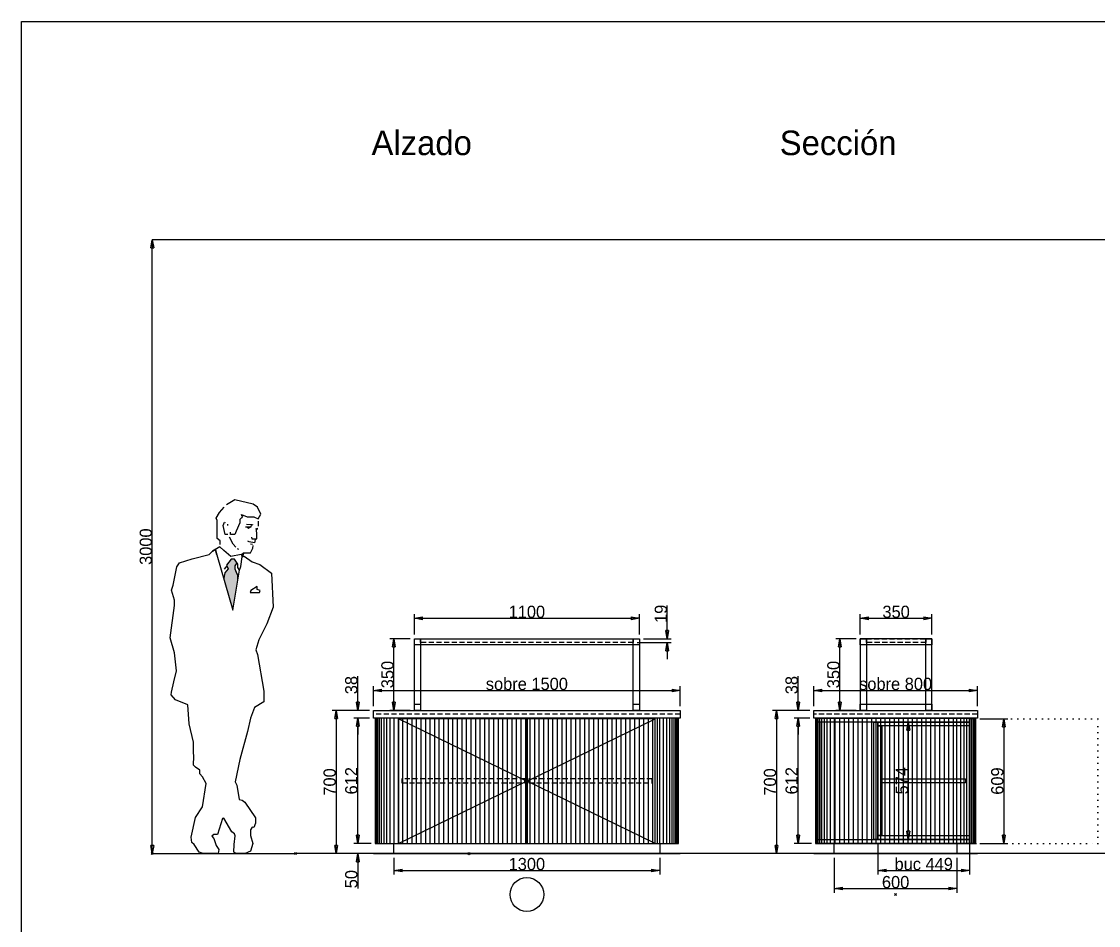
# Model space of a CAD drawing. Header units: millimetres. Extents: x -61063 to 17762, y -100319 to 2880.
# Drawn here: x -2420 to 2845, y -92926 to -88508 of the extents above; entities that cross this region are included whole.
import ezdxf

# ---------------------------------------------------------------- set-up
doc = ezdxf.new("R2010")
doc.units = ezdxf.units.MM
doc.header["$PDMODE"] = 35
doc.header["$PDSIZE"] = 5
doc.linetypes.add('Discontinua JB', pattern=[0.75, 0.5, -0.25])
doc.linetypes.add('Puntets JB', pattern=[3, 0, -3])
doc.layers.add('1001 concep color Blau Fosc', color=7, linetype='Continuous', true_color=0x003e84)
for name, color, linetype in [('Cotas bloques dinámicos PM espacio', 10, 'Continuous'), ('Linea Capa Color 0000 JB', 7, 'Continuous'), ('Linea Capa Color 0008 Gris JB', 8, 'Continuous'), ('Linea Capa Color 0012 Vermell JB', 12, 'Continuous'), ('Linea Capa Color 0202 Lila Parets JB', 202, 'Continuous'), ('Linea Capa Color 0252 Gris Parets JB', 252, 'Continuous'), ('Linea Capa Color 0253 Gris Clar JB', 253, 'Continuous')]:
    doc.layers.add(name, color=color, linetype=linetype)
doc.styles.add('Jordi Ava', font='Avant Garde MEdium BT.ttf')
doc.dimstyles.new('Jordi Ava 2015', dxfattribs={"dimtxt": 60, "dimasz": 40, "dimexe": 20, "dimexo": 20, "dimgap": 0.09, "dimtad": 1, "dimdec": 0, "dimzin": 0, "dimdsep": 46, "dimtxsty": 'Jordi Ava', "dimblk": 'CLOSED', "dimcen": 1.5, "dimclrd": 7, "dimclre": 7, "dimclrt": 256, "dimadec": 0, "dimazin": 0, "dimtfac": 0.05, "dimtdec": 0, "dimtofl": 0, "dimtmove": 0, "dimatfit": 3, "dimldrblk": 'CLOSED', "dimfxl": 90, "dimtolj": 1, "dimtzin": 0, "dimlwd": -1, "dimlwe": -1, "dimarcsym": 0})
doc.dimstyles.new('Jordi Ava Parets 2015', dxfattribs={"dimtxt": 60, "dimasz": 40, "dimexe": 20, "dimexo": 20, "dimgap": 0.09, "dimtad": 1, "dimdec": 0, "dimzin": 0, "dimdsep": 46, "dimtxsty": 'Jordi Ava', "dimblk": 'CLOSED', "dimcen": 1.5, "dimclrd": 7, "dimclre": 7, "dimclrt": 256, "dimadec": 0, "dimazin": 0, "dimtfac": 0.05, "dimtdec": 0, "dimtofl": 0, "dimtmove": 0, "dimatfit": 3, "dimldrblk": 'CLOSED', "dimfxl": 90, "dimtolj": 1, "dimtzin": 0, "dimlwd": -1, "dimlwe": -1, "dimarcsym": 0})

# ---------------------------------------------------------------- blocks, each defined once
blk = doc.blocks.new('_Closed')
at = {"color": 0, "linetype": 'ByBlock', "lineweight": -2}
for p, q in [((-1, 0.17), (0, 0)), ((-1, 0.17), (-1, -0.17)), ((0, 0), (-1, -0.17)), ((0, 0), (-1, 0))]:
    blk.add_line(p, q, dxfattribs=at)
blk = doc.blocks.new('*D1688')
at = {"layer": 'Defpoints', "color": 0, "ltscale": 10, "transparency": 16777216}
for p in [(82879.8, 104665.6), (82879.8, 104665.6), (82879.8, 101665.6)]:
    blk.add_point(p, dxfattribs=at)
at = {"layer": 'Linea Capa Color 0202 Lila Parets JB', "color": 7, "ltscale": 10, "transparency": 16777216}
blk.add_line((82879.8, 101705.6), (82879.8, 104625.6), dxfattribs=at)
at = {"layer": 'Linea Capa Color 0202 Lila Parets JB', "color": 7, "ltscale": 10, "transparency": 16777216, "xscale": 40, "yscale": 40, "zscale": 40}
for p, rotation in [((82879.8, 104665.6), 90), ((82879.8, 101665.6), 270)]:
    blk.add_blockref('_Closed', p, dxfattribs=dict(at, rotation=rotation))
at = {"layer": 'Linea Capa Color 0202 Lila Parets JB', "ltscale": 10, "transparency": 16777216, "insert": (82848.5, 103165.6), "char_height": 60, "attachment_point": 5, "rotation": 90, "style": 'Jordi Ava'}
blk.add_mtext('\\A1;3000', dxfattribs=at)
blk = doc.blocks.new('PM202307281029')
at = {"layer": 'Linea Capa Color 0008 Gris JB'}
h = blk.add_hatch(color=256, dxfattribs=at)
h.set_gradient(color1=(0, 127, 255), one_color=1, tint=1, name='INVCYLINDER')
h.paths.add_polyline_path([(349.2, 1345.3), (355.5, 1372.2), (371.4, 1391.2), (363.5, 1410.2), (385.6, 1438.7), (401.5, 1438.7), (413.7, 1421.3), (403.9, 1407), (403.9, 1391.2), (412.6, 1367.4), (418.1, 1360.8), (418.1, 1332.6), (394.4, 1190.3)])
at = {"layer": 'Linea Capa Color 0008 Gris JB', "linetype": 'Continuous'}
for p, q in [((309.6, 1484.7), (311.2, 1487.8)), ((315.9, 1459.3), (309.6, 1484.7)), ((385.6, 1438.7), (363.5, 1410.2)), ((401.5, 1438.7), (385.6, 1438.7)), ((418.1, 1415), (401.5, 1438.7)), ((355.5, 1372.2), (349.2, 1345.3)), ((371.4, 1391.2), (355.5, 1372.2)), ((363.5, 1410.2), (371.4, 1391.2)), ((418.1, 1397.5), (418.1, 1415)), ((426.8, 1384.9), (418.1, 1397.5))]:
    blk.add_line(p, q, dxfattribs=at)
for points in [[(332.6, 1510), (332.6, 1529), (316.7, 1540.1), (317.1, 1581.3), (317.1, 1627.2), (312.8, 1639.9), (328.6, 1666.8), (350.8, 1692.2)], [(445.8, 1652.6), (437.9, 1651), (436.3, 1657.3), (463.3, 1645.4), (496.5, 1645.4), (517.1, 1636.7), (531.4, 1658.9), (513.9, 1693.7), (493.4, 1708), (403.1, 1728.6), (363.5, 1704.8)], [(441.1, 1649.4), (436.3, 1641.5), (427.6, 1632), (427.6, 1616.1), (409.4, 1574.9), (403.1, 1559.9), (382.5, 1559.9), (382.5, 1570.2)], [(369.8, 1559.1), (357.1, 1559.1), (346, 1603.5), (352.4, 1619.3), (357.1, 1617.7)], [(369.8, 1603.5), (369.8, 1609.8)], [(455.3, 1597.1), (483.8, 1597.1), (485.4, 1606.6)], [(493.1, 1605.4), (487.6, 1606.5), (460.1, 1608.2)], [(479.1, 1595.5), (471.2, 1589.2), (461.7, 1597.1)], [(485.8, 1546.2), (487.4, 1537.5), (510.9, 1537.5), (510.8, 1560.7), (509.2, 1581.9)], [(512.4, 1590.8), (510.8, 1582.9), (506, 1587.6), (515.5, 1590.8)], [(519.5, 1600.3), (519.5, 1624)], [(407.8, 1497.3), (395.1, 1511.6), (377.7, 1546.4)], [(503.3, 1535.1), (499.2, 1517.9), (473.1, 1523.2), (467.1, 1527.1)], [(434.7, 1460.9), (384.1, 1451.4), (349.2, 1481.5), (330.2, 1498.9), (293.8, 1478.3)], [(423.7, 1486.2), (417.3, 1489.4)], [(439.5, 1456.1), (444.2, 1470.4), (480.7, 1470.4), (491.8, 1492.6), (493.6, 1505.7)], [(490.2, 1510), (480.7, 1511.6)], [(439.3, 1451), (439.5, 1453), (436.3, 1464.1), (442.1, 1464.1)], [(445.8, 1470.4), (444.2, 1456.1), (441.1, 1457.7)], [(365, 1407), (350.8, 1389.6)], [(413.7, 1421.3), (403.9, 1407), (403.9, 1391.2), (412.6, 1367.4), (420.5, 1357.9), (422.1, 1357.9)], [(426.8, 1384.9), (433.2, 1402.3)], [(418.1, 1332.6), (418.1, 1360.8)]]:
    blk.add_lwpolyline(points, dxfattribs=at)
at = {"layer": 'Linea Capa Color 0008 Gris JB'}
for points in [[(92.6, 775), (94.3, 789), (105.3, 840), (117.9, 893.8), (108.4, 980.9), (87.8, 1053.8), (108.4, 1212.2), (108.4, 1239.1), (94.2, 1286.7), (102.1, 1312), (119.5, 1400.7), (133.8, 1421.3), (195.6, 1440.3), (277.9, 1460.9), (293.8, 1478.3), (311.4, 1488.3), (309.6, 1484.7), (315.9, 1459.3), (394.4, 1190.3), (426.8, 1384.9), (433.2, 1402.3), (439.3, 1451), (449, 1453), (488.6, 1426), (525, 1413.4), (583.6, 1370.6), (591.6, 1204.3), (559.9, 1123.5), (520.3, 1044.3), (506, 995.2), (513.9, 973), (544.8, 794), (544.8, 742.1), (499.7, 713.2), (480.7, 661), (464.8, 596), (428.4, 459.8), (404.6, 350.5), (412.6, 334.7), (425.2, 265), (439.5, 261.8), (452.2, 250.7), (505.2, 174.7), (505.2, 147.8), (496.5, 127.2), (488.6, 128.7), (479.9, 116.1), (479.9, 89.1), (491.8, 49.5), (480.7, 11.5), (453.8, 0), (428.4, 0), (407.7, 0), (399.1, 6.8), (399.9, 44.8), (404.6, 86), (401.5, 97.1), (388.8, 106.6), (349.2, 173.1), (342.9, 171.5), (319.1, 93.1), (300.1, 93.1), (290.6, 84.4), (301.7, 73.3), (312.8, 40), (325.4, 20), (321.5, 0), (293.8, 0), (249.4, 0), (228.8, 6.8), (205.1, 44.8), (194, 54.3), (190.8, 79.6), (211.4, 176.3), (244.7, 228.5), (263.7, 342.6), (244.7, 375.8), (232.8, 390.1), (232.8, 407.5), (211.4, 421.8), (201.9, 431.3), (203.5, 475.6), (201.1, 494.6), (201.1, 543.8), (179.7, 634), (173.4, 727.5), (113.2, 751.3)], [(479.1, 1276.4), (494.9, 1276.4), (523.4, 1275.6), (528.2, 1285.1), (513.2, 1290.1), (513.2, 1305.7), (482.3, 1285.1)]]:
    blk.add_lwpolyline(points, close=True, dxfattribs=at)
at = {"layer": 'Linea Capa Color 0202 Lila Parets JB', "ltscale": 10}
blk.add_line((0, 0), (700, 0), dxfattribs=at)
for p in [(0, 0), (700, 0)]:
    blk.add_point(p, dxfattribs=at)
blk = doc.blocks.new('*D3712')
at = {"layer": 'Cotas bloques dinámicos PM espacio', "color": 7, "ltscale": 50, "transparency": 16777216}
for p, q in [((159436.3, 16641.6), (159436.3, 16741.6)), ((159476.3, 16721.6), (160496.3, 16721.6)), ((160536.3, 16641.6), (160536.3, 16741.6))]:
    blk.add_line(p, q, dxfattribs=at)
at = {"layer": 'Defpoints', "color": 0, "ltscale": 50, "transparency": 16777216}
for p in [(160536.3, 16721.6), (159436.3, 16621.6), (160536.3, 16621.6)]:
    blk.add_point(p, dxfattribs=at)
at = {"layer": 'Cotas bloques dinámicos PM espacio', "color": 7, "ltscale": 50, "transparency": 16777216, "xscale": 40, "yscale": 40, "zscale": 40, "rotation": 180}
blk.add_blockref('_Closed', (159436.3, 16721.6), dxfattribs=at)
at = {"layer": 'Cotas bloques dinámicos PM espacio', "color": 7, "ltscale": 50, "transparency": 16777216, "xscale": 40, "yscale": 40, "zscale": 40}
blk.add_blockref('_Closed', (160536.3, 16721.6), dxfattribs=at)
at = {"layer": 'Cotas bloques dinámicos PM espacio', "ltscale": 50, "transparency": 16777216, "insert": (159986.3, 16752.8), "char_height": 60, "attachment_point": 5, "style": 'Jordi Ava'}
blk.add_mtext('\\A1;1100', dxfattribs=at)
blk = doc.blocks.new('*D4326')
at = {"layer": 'Cotas bloques dinámicos PM espacio', "color": 7, "ltscale": 50, "transparency": 16777216}
for p, q in [((-570, 1050), (-670, 1050)), ((-650, 740), (-650, 1010)), ((-570, 700), (-670, 700))]:
    blk.add_line(p, q, dxfattribs=at)
at = {"layer": 'Defpoints', "color": 0, "ltscale": 50, "transparency": 16777216}
for p in [(-650, 1050), (-550, 1050), (-550, 700)]:
    blk.add_point(p, dxfattribs=at)
at = {"layer": 'Cotas bloques dinámicos PM espacio', "color": 7, "ltscale": 50, "transparency": 16777216, "xscale": 40, "yscale": 40, "zscale": 40}
for p, rotation in [((-650, 1050), 90), ((-650, 700), 270)]:
    blk.add_blockref('_Closed', p, dxfattribs=dict(at, rotation=rotation))
at = {"layer": 'Cotas bloques dinámicos PM espacio', "ltscale": 50, "transparency": 16777216, "insert": (-681.3, 875), "char_height": 60, "attachment_point": 5, "rotation": 90, "style": 'Jordi Ava'}
blk.add_mtext('\\A1;350', dxfattribs=at)
blk = doc.blocks.new('*D3711')
at = {"layer": 'Cotas bloques dinámicos PM espacio', "color": 7, "ltscale": 50, "transparency": 16777216}
for p, q in [((160672.5, 16661.6), (160672.5, 16784.9)), ((160526.3, 16602.6), (160692.5, 16602.6)), ((160556.3, 16621.6), (160692.5, 16621.6)), ((160672.5, 16562.6), (160672.5, 16522.6))]:
    blk.add_line(p, q, dxfattribs=at)
at = {"layer": 'Defpoints', "color": 0, "ltscale": 50, "transparency": 16777216}
for p in [(160506.3, 16602.6), (160536.3, 16621.6), (160672.5, 16621.6)]:
    blk.add_point(p, dxfattribs=at)
at = {"layer": 'Cotas bloques dinámicos PM espacio', "color": 7, "ltscale": 50, "transparency": 16777216, "xscale": 40, "yscale": 40, "zscale": 40}
for p, rotation in [((160672.5, 16621.6), 270), ((160672.5, 16602.6), 90)]:
    blk.add_blockref('_Closed', p, dxfattribs=dict(at, rotation=rotation))
at = {"layer": 'Cotas bloques dinámicos PM espacio', "ltscale": 50, "transparency": 16777216, "insert": (160641.8, 16743.2), "char_height": 60, "attachment_point": 5, "rotation": 90, "style": 'Jordi Ava'}
blk.add_mtext('\\A1;19', dxfattribs=at)
blk = doc.blocks.new('*D4327')
at = {"layer": 'Cotas bloques dinámicos PM espacio', "color": 7, "ltscale": 50, "transparency": 16777216}
for p, q in [((-650, -20), (-650, -102.9)), ((650, -20), (650, -102.9)), ((-610, -82.9), (610, -82.9))]:
    blk.add_line(p, q, dxfattribs=at)
at = {"layer": 'Defpoints', "color": 0, "ltscale": 50, "transparency": 16777216}
for p in [(-650, 0), (650, 0), (650, -82.9)]:
    blk.add_point(p, dxfattribs=at)
at = {"layer": 'Cotas bloques dinámicos PM espacio', "color": 7, "ltscale": 50, "transparency": 16777216, "xscale": 40, "yscale": 40, "zscale": 40, "rotation": 180}
blk.add_blockref('_Closed', (-650, -82.9), dxfattribs=at)
at = {"layer": 'Cotas bloques dinámicos PM espacio', "color": 7, "ltscale": 50, "transparency": 16777216, "xscale": 40, "yscale": 40, "zscale": 40}
blk.add_blockref('_Closed', (650, -82.9), dxfattribs=at)
at = {"layer": 'Cotas bloques dinámicos PM espacio', "ltscale": 50, "transparency": 16777216, "insert": (0, -51.6), "char_height": 60, "attachment_point": 5, "style": 'Jordi Ava'}
blk.add_mtext('\\A1;1300', dxfattribs=at)
blk = doc.blocks.new('*D4328')
at = {"layer": 'Cotas bloques dinámicos PM espacio', "color": 7, "ltscale": 50, "transparency": 16777216}
for p, q in [((-826.8, 90), (-826.8, 130)), ((-761, 50), (-846.8, 50)), ((-770, 0), (-846.8, 0)), ((-826.8, -40), (-826.8, -169.9))]:
    blk.add_line(p, q, dxfattribs=at)
at = {"layer": 'Defpoints', "color": 0, "ltscale": 50, "transparency": 16777216}
for p in [(-750, 0), (-741, 50), (-826.8, 0)]:
    blk.add_point(p, dxfattribs=at)
at = {"layer": 'Cotas bloques dinámicos PM espacio', "color": 7, "ltscale": 50, "transparency": 16777216, "xscale": 40, "yscale": 40, "zscale": 40}
for p, rotation in [((-826.8, 50), 270), ((-826.8, 0), 90)]:
    blk.add_blockref('_Closed', p, dxfattribs=dict(at, rotation=rotation))
at = {"layer": 'Cotas bloques dinámicos PM espacio', "ltscale": 50, "transparency": 16777216, "insert": (-858, -124.9), "char_height": 60, "attachment_point": 5, "rotation": 90, "style": 'Jordi Ava'}
blk.add_mtext('\\A1;50', dxfattribs=at)
blk = doc.blocks.new('*D4329')
at = {"layer": 'Cotas bloques dinámicos PM espacio', "color": 7, "ltscale": 50, "transparency": 16777216}
for p, q in [((-770, 662), (-846.8, 662)), ((-826.8, 90), (-826.8, 622)), ((-761, 50), (-846.8, 50))]:
    blk.add_line(p, q, dxfattribs=at)
at = {"layer": 'Defpoints', "color": 0, "ltscale": 50, "transparency": 16777216}
for p in [(-826.8, 662), (-750, 662), (-741, 50)]:
    blk.add_point(p, dxfattribs=at)
at = {"layer": 'Cotas bloques dinámicos PM espacio', "color": 7, "ltscale": 50, "transparency": 16777216, "xscale": 40, "yscale": 40, "zscale": 40}
for p, rotation in [((-826.8, 662), 90), ((-826.8, 50), 270)]:
    blk.add_blockref('_Closed', p, dxfattribs=dict(at, rotation=rotation))
at = {"layer": 'Cotas bloques dinámicos PM espacio', "ltscale": 50, "transparency": 16777216, "insert": (-858, 356), "char_height": 60, "attachment_point": 5, "rotation": 90, "style": 'Jordi Ava'}
blk.add_mtext('\\A1;612', dxfattribs=at)
blk = doc.blocks.new('*D4330')
at = {"layer": 'Cotas bloques dinámicos PM espacio', "color": 7, "ltscale": 50, "transparency": 16777216}
for p, q in [((-826.8, 740), (-826.8, 866.9)), ((-770, 700), (-846.8, 700)), ((-770, 662), (-846.8, 662)), ((-826.8, 622), (-826.8, 582))]:
    blk.add_line(p, q, dxfattribs=at)
at = {"layer": 'Defpoints', "color": 0, "ltscale": 50, "transparency": 16777216}
for p in [(-826.8, 700), (-750, 700), (-750, 662)]:
    blk.add_point(p, dxfattribs=at)
at = {"layer": 'Cotas bloques dinámicos PM espacio', "color": 7, "ltscale": 50, "transparency": 16777216, "xscale": 40, "yscale": 40, "zscale": 40}
for p, rotation in [((-826.8, 700), 270), ((-826.8, 662), 90)]:
    blk.add_blockref('_Closed', p, dxfattribs=dict(at, rotation=rotation))
at = {"layer": 'Cotas bloques dinámicos PM espacio', "ltscale": 50, "transparency": 16777216, "insert": (-858.1, 823.5), "char_height": 60, "attachment_point": 5, "rotation": 90, "style": 'Jordi Ava'}
blk.add_mtext('\\A1;38', dxfattribs=at)
blk = doc.blocks.new('*D4331')
at = {"layer": 'Cotas bloques dinámicos PM espacio', "color": 7, "ltscale": 50, "transparency": 16777216}
for p, q in [((-770, 700), (-952.6, 700)), ((-932.6, 660), (-932.6, 40)), ((-770, 0), (-952.6, 0))]:
    blk.add_line(p, q, dxfattribs=at)
at = {"layer": 'Defpoints', "color": 0, "ltscale": 50, "transparency": 16777216}
for p in [(-750, 700), (-750, 0), (-932.6, 0)]:
    blk.add_point(p, dxfattribs=at)
at = {"layer": 'Cotas bloques dinámicos PM espacio', "color": 7, "ltscale": 50, "transparency": 16777216, "xscale": 40, "yscale": 40, "zscale": 40}
for p, rotation in [((-932.6, 700), 90), ((-932.6, 0), 270)]:
    blk.add_blockref('_Closed', p, dxfattribs=dict(at, rotation=rotation))
at = {"layer": 'Cotas bloques dinámicos PM espacio', "ltscale": 50, "transparency": 16777216, "insert": (-963.8, 350), "char_height": 60, "attachment_point": 5, "rotation": 90, "style": 'Jordi Ava'}
blk.add_mtext('\\A1;700', dxfattribs=at)
blk = doc.blocks.new('*D4332')
at = {"layer": 'Cotas bloques dinámicos PM espacio', "color": 7, "ltscale": 50, "transparency": 16777216}
for p, q in [((-750, 720), (-750, 817.6)), ((-710, 797.6), (710, 797.6)), ((750, 720), (750, 817.6))]:
    blk.add_line(p, q, dxfattribs=at)
at = {"layer": 'Defpoints', "color": 0, "ltscale": 50, "transparency": 16777216}
for p in [(750, 797.6), (-750, 700), (750, 700)]:
    blk.add_point(p, dxfattribs=at)
at = {"layer": 'Cotas bloques dinámicos PM espacio', "color": 7, "ltscale": 50, "transparency": 16777216, "xscale": 40, "yscale": 40, "zscale": 40, "rotation": 180}
blk.add_blockref('_Closed', (-750, 797.6), dxfattribs=at)
at = {"layer": 'Cotas bloques dinámicos PM espacio', "color": 7, "ltscale": 50, "transparency": 16777216, "xscale": 40, "yscale": 40, "zscale": 40}
blk.add_blockref('_Closed', (750, 797.6), dxfattribs=at)
at = {"layer": 'Cotas bloques dinámicos PM espacio', "ltscale": 50, "transparency": 16777216, "insert": (0, 828.9), "char_height": 60, "attachment_point": 5, "style": 'Jordi Ava'}
blk.add_mtext('\\A1;sobre 1500', dxfattribs=at)
blk = doc.blocks.new('PM202307311031')
at = {"layer": 'Linea Capa Color 0253 Gris Clar JB', "ltscale": 50}
h = blk.add_hatch(dxfattribs=at)
h.set_pattern_fill('ANSI31', color=256, scale=7, angle=45)
h.set_pattern_definition([(90, (-140503.95, 7029.977), (-22.225, 0), [])])
h.paths.add_polyline_path([(300, 662), (-300, 662), (-300, 50), (300, 50)])
at = {"layer": 'Linea Capa Color 0000 JB', "ltscale": 50}
blk.add_line((-400, 700), (400, 700), dxfattribs=at)
at = {"layer": 'Linea Capa Color 0000 JB', "linetype": 'Discontinua JB', "ltscale": 50}
blk.add_line((400, 681), (-400, 681), dxfattribs=at)
at = {"layer": 'Linea Capa Color 0000 JB', "ltscale": 50}
for points in [[(400, 662), (-400, 662), (-400, 700), (400, 700)], [(-391, 50), (391, 50), (391, 662), (-391, 662)], [(-300, 50), (300, 50), (300, 0), (-300, 0)]]:
    blk.add_lwpolyline(points, close=True, dxfattribs=at)
at = {"layer": 'Linea Capa Color 0202 Lila Parets JB', "ltscale": 50}
blk.add_line((-400, 0), (400, 0), dxfattribs=at)
at = {"layer": 'Linea Capa Color 0252 Gris Parets JB', "ltscale": 50}
blk.add_lwpolyline([(300, 662), (-300, 662), (-300, 50), (300, 50)], close=True, dxfattribs=at)
at = {"layer": 'Linea Capa Color 0253 Gris Clar JB', "ltscale": 50}
for p, q in [((-388.5, 50), (-388.5, 662)), ((-384.5, 50), (-384.5, 662)), ((-378.5, 50), (-378.5, 662)), ((-370.5, 50), (-370.5, 662)), ((-360.5, 50), (-360.5, 662)), ((-348.5, 50), (-348.5, 662)), ((-334.5, 50), (-334.5, 662)), ((-318.5, 50), (-318.5, 662)), ((318.5, 50), (318.5, 662)), ((334.5, 50), (334.5, 662)), ((348.5, 50), (348.5, 662)), ((360.5, 50), (360.5, 662)), ((370.5, 50), (370.5, 662)), ((378.5, 50), (378.5, 662)), ((384.5, 50), (384.5, 662)), ((388.5, 50), (388.5, 662))]:
    blk.add_line(p, q, dxfattribs=at)
blk = doc.blocks.new('PM202307311110')
at = {"layer": 'Linea Capa Color 0000 JB', "ltscale": 50}
for points in [[(743, 593), (0, 593), (0, 612), (743, 612)], [(762, 0), (0, 0), (0, 612), (762, 612)], [(0, 19), (19, 19), (19, 593), (0, 593)], [(294, 19), (275, 19), (275, 593), (294, 593)], [(743, 0), (0, 0), (0, 19), (743, 19)]]:
    blk.add_lwpolyline(points, close=True, dxfattribs=at)
blk = doc.blocks.new('PM202307311115')
at = {"layer": 'Linea Capa Color 0000 JB', "ltscale": 50}
for points in [[(449, -19), (468, -19), (468, 590), (449, 590)], [(468, 590), (478, 590), (478, -19), (468, -19)], [(449, 555), (0, 555), (0, 574), (449, 574)], [(449, 0), (0, 0), (0, 574), (449, 574)], [(19, 19), (0, 19), (0, 555), (19, 555)], [(429, 277.5), (19, 277.5), (19, 296.5), (429, 296.5)], [(449, 0), (0, 0), (0, 19), (449, 19)]]:
    blk.add_lwpolyline(points, close=True, dxfattribs=at)
at = {"layer": 'Linea Capa Color 0000 JB', "linetype": 'Puntets JB', "ltscale": 10}
blk.add_lwpolyline([(449, -19), (1075.5, -19), (1075.5, 590), (449, 590)], close=True, dxfattribs=at)
blk = doc.blocks.new('*D3713')
at = {"layer": 'Cotas bloques dinámicos PM espacio', "color": 7, "ltscale": 50, "transparency": 16777216}
for p, q in [((161616.6, 16641.6), (161616.6, 16741.6)), ((161656.6, 16721.6), (161926.6, 16721.6)), ((161966.6, 16641.6), (161966.6, 16741.6))]:
    blk.add_line(p, q, dxfattribs=at)
at = {"layer": 'Defpoints', "color": 0, "ltscale": 50, "transparency": 16777216}
for p in [(161966.6, 16721.6), (161616.6, 16621.6), (161966.6, 16621.6)]:
    blk.add_point(p, dxfattribs=at)
at = {"layer": 'Cotas bloques dinámicos PM espacio', "color": 7, "ltscale": 50, "transparency": 16777216, "xscale": 40, "yscale": 40, "zscale": 40, "rotation": 180}
blk.add_blockref('_Closed', (161616.6, 16721.6), dxfattribs=at)
at = {"layer": 'Cotas bloques dinámicos PM espacio', "color": 7, "ltscale": 50, "transparency": 16777216, "xscale": 40, "yscale": 40, "zscale": 40}
blk.add_blockref('_Closed', (161966.6, 16721.6), dxfattribs=at)
at = {"layer": 'Cotas bloques dinámicos PM espacio', "ltscale": 50, "transparency": 16777216, "insert": (161791.6, 16752.8), "char_height": 60, "attachment_point": 5, "style": 'Jordi Ava'}
blk.add_mtext('\\A1;350', dxfattribs=at)
blk = doc.blocks.new('*D3714')
at = {"layer": 'Cotas bloques dinámicos PM espacio', "color": 7, "ltscale": 50, "transparency": 16777216}
for p, q in [((161596.6, 16621.6), (161496.6, 16621.6)), ((161516.6, 16311.6), (161516.6, 16581.6)), ((161596.6, 16271.6), (161496.6, 16271.6))]:
    blk.add_line(p, q, dxfattribs=at)
at = {"layer": 'Defpoints', "color": 0, "ltscale": 50, "transparency": 16777216}
for p in [(161516.6, 16621.6), (161616.6, 16621.6), (161616.6, 16271.6)]:
    blk.add_point(p, dxfattribs=at)
at = {"layer": 'Cotas bloques dinámicos PM espacio', "color": 7, "ltscale": 50, "transparency": 16777216, "xscale": 40, "yscale": 40, "zscale": 40}
for p, rotation in [((161516.6, 16621.6), 90), ((161516.6, 16271.6), 270)]:
    blk.add_blockref('_Closed', p, dxfattribs=dict(at, rotation=rotation))
at = {"layer": 'Cotas bloques dinámicos PM espacio', "ltscale": 50, "transparency": 16777216, "insert": (161485.3, 16446.6), "char_height": 60, "attachment_point": 5, "rotation": 90, "style": 'Jordi Ava'}
blk.add_mtext('\\A1;350', dxfattribs=at)
blk = doc.blocks.new('*D3999')
at = {"layer": 'Cotas bloques dinámicos PM espacio', "color": 7, "ltscale": 50, "transparency": 16777216}
for p, q in [((-87, 49), (-87, -102.9)), ((362, 49), (362, -102.9)), ((-47, -82.9), (322, -82.9))]:
    blk.add_line(p, q, dxfattribs=at)
at = {"layer": 'Defpoints', "color": 0, "ltscale": 50, "transparency": 16777216}
for p in [(-87, 69), (362, 69), (362, -82.9)]:
    blk.add_point(p, dxfattribs=at)
at = {"layer": 'Cotas bloques dinámicos PM espacio', "color": 7, "ltscale": 50, "transparency": 16777216, "xscale": 40, "yscale": 40, "zscale": 40, "rotation": 180}
blk.add_blockref('_Closed', (-87, -82.9), dxfattribs=at)
at = {"layer": 'Cotas bloques dinámicos PM espacio', "color": 7, "ltscale": 50, "transparency": 16777216, "xscale": 40, "yscale": 40, "zscale": 40}
blk.add_blockref('_Closed', (362, -82.9), dxfattribs=at)
at = {"layer": 'Cotas bloques dinámicos PM espacio', "ltscale": 50, "transparency": 16777216, "insert": (137.5, -51.6), "char_height": 60, "attachment_point": 5, "style": 'Jordi Ava'}
blk.add_mtext('\\A1;buc 449', dxfattribs=at)
blk = doc.blocks.new('*D4000')
at = {"layer": 'Cotas bloques dinámicos PM espacio', "color": 7, "ltscale": 50, "transparency": 16777216}
for p, q in [((-67, 643), (82, 643)), ((62, 603), (62, 109)), ((-67, 69), (82, 69))]:
    blk.add_line(p, q, dxfattribs=at)
at = {"layer": 'Defpoints', "color": 0, "ltscale": 50, "transparency": 16777216}
for p in [(-87, 643), (-87, 69), (62, 69)]:
    blk.add_point(p, dxfattribs=at)
at = {"layer": 'Cotas bloques dinámicos PM espacio', "color": 7, "ltscale": 50, "transparency": 16777216, "xscale": 40, "yscale": 40, "zscale": 40}
for p, rotation in [((62, 643), 90), ((62, 69), 270)]:
    blk.add_blockref('_Closed', p, dxfattribs=dict(at, rotation=rotation))
at = {"layer": 'Cotas bloques dinámicos PM espacio', "ltscale": 50, "transparency": 16777216, "insert": (31.3, 356), "char_height": 60, "attachment_point": 5, "rotation": 90, "style": 'Jordi Ava'}
blk.add_mtext('\\A1;574', dxfattribs=at)
blk = doc.blocks.new('*D4001')
at = {"layer": 'Cotas bloques dinámicos PM espacio', "color": 7, "ltscale": 50, "transparency": 16777216}
for p, q in [((411, 659), (548.8, 659)), ((528.8, 619), (528.8, 90)), ((411, 50), (548.8, 50))]:
    blk.add_line(p, q, dxfattribs=at)
at = {"layer": 'Defpoints', "color": 0, "ltscale": 50, "transparency": 16777216}
for p in [(391, 659), (391, 50), (528.8, 50)]:
    blk.add_point(p, dxfattribs=at)
at = {"layer": 'Cotas bloques dinámicos PM espacio', "color": 7, "ltscale": 50, "transparency": 16777216, "xscale": 40, "yscale": 40, "zscale": 40}
for p, rotation in [((528.8, 659), 90), ((528.8, 50), 270)]:
    blk.add_blockref('_Closed', p, dxfattribs=dict(at, rotation=rotation))
at = {"layer": 'Cotas bloques dinámicos PM espacio', "ltscale": 50, "transparency": 16777216, "insert": (497.5, 354.5), "char_height": 60, "attachment_point": 5, "rotation": 90, "style": 'Jordi Ava'}
blk.add_mtext('\\A1;609', dxfattribs=at)
blk = doc.blocks.new('*D4002')
at = {"layer": 'Cotas bloques dinámicos PM espacio', "color": 7, "ltscale": 50, "transparency": 16777216}
for p, q in [((-420, 662), (-496.8, 662)), ((-476.8, 90), (-476.8, 622)), ((-411, 50), (-496.8, 50))]:
    blk.add_line(p, q, dxfattribs=at)
at = {"layer": 'Defpoints', "color": 0, "ltscale": 50, "transparency": 16777216}
for p in [(-476.8, 662), (-400, 662), (-391, 50)]:
    blk.add_point(p, dxfattribs=at)
at = {"layer": 'Cotas bloques dinámicos PM espacio', "color": 7, "ltscale": 50, "transparency": 16777216, "xscale": 40, "yscale": 40, "zscale": 40}
for p, rotation in [((-476.8, 662), 90), ((-476.8, 50), 270)]:
    blk.add_blockref('_Closed', p, dxfattribs=dict(at, rotation=rotation))
at = {"layer": 'Cotas bloques dinámicos PM espacio', "ltscale": 50, "transparency": 16777216, "insert": (-508, 356), "char_height": 60, "attachment_point": 5, "rotation": 90, "style": 'Jordi Ava'}
blk.add_mtext('\\A1;612', dxfattribs=at)
blk = doc.blocks.new('*D4003')
at = {"layer": 'Cotas bloques dinámicos PM espacio', "color": 7, "ltscale": 50, "transparency": 16777216}
for p, q in [((-476.8, 740), (-476.8, 866.9)), ((-420, 700), (-496.8, 700)), ((-420, 662), (-496.8, 662)), ((-476.8, 622), (-476.8, 582))]:
    blk.add_line(p, q, dxfattribs=at)
at = {"layer": 'Defpoints', "color": 0, "ltscale": 50, "transparency": 16777216}
for p in [(-476.8, 700), (-400, 700), (-400, 662)]:
    blk.add_point(p, dxfattribs=at)
at = {"layer": 'Cotas bloques dinámicos PM espacio', "color": 7, "ltscale": 50, "transparency": 16777216, "xscale": 40, "yscale": 40, "zscale": 40}
for p, rotation in [((-476.8, 700), 270), ((-476.8, 662), 90)]:
    blk.add_blockref('_Closed', p, dxfattribs=dict(at, rotation=rotation))
at = {"layer": 'Cotas bloques dinámicos PM espacio', "ltscale": 50, "transparency": 16777216, "insert": (-508.1, 823.5), "char_height": 60, "attachment_point": 5, "rotation": 90, "style": 'Jordi Ava'}
blk.add_mtext('\\A1;38', dxfattribs=at)
blk = doc.blocks.new('*D4004')
at = {"layer": 'Cotas bloques dinámicos PM espacio', "color": 7, "ltscale": 50, "transparency": 16777216}
for p, q in [((-420, 700), (-602.6, 700)), ((-582.6, 660), (-582.6, 40)), ((-320, 0), (-602.6, 0))]:
    blk.add_line(p, q, dxfattribs=at)
at = {"layer": 'Defpoints', "color": 0, "ltscale": 50, "transparency": 16777216}
for p in [(-400, 700), (-300, 0), (-582.6, 0)]:
    blk.add_point(p, dxfattribs=at)
at = {"layer": 'Cotas bloques dinámicos PM espacio', "color": 7, "ltscale": 50, "transparency": 16777216, "xscale": 40, "yscale": 40, "zscale": 40}
for p, rotation in [((-582.6, 700), 90), ((-582.6, 0), 270)]:
    blk.add_blockref('_Closed', p, dxfattribs=dict(at, rotation=rotation))
at = {"layer": 'Cotas bloques dinámicos PM espacio', "ltscale": 50, "transparency": 16777216, "insert": (-613.8, 350), "char_height": 60, "attachment_point": 5, "rotation": 90, "style": 'Jordi Ava'}
blk.add_mtext('\\A1;700', dxfattribs=at)
blk = doc.blocks.new('*D4005')
at = {"layer": 'Cotas bloques dinámicos PM espacio', "color": 7, "ltscale": 50, "transparency": 16777216}
for p, q in [((-400, 720), (-400, 817.6)), ((-360, 797.6), (360, 797.6)), ((400, 720), (400, 817.6))]:
    blk.add_line(p, q, dxfattribs=at)
at = {"layer": 'Defpoints', "color": 0, "ltscale": 50, "transparency": 16777216}
for p in [(400, 797.6), (-400, 700), (400, 700)]:
    blk.add_point(p, dxfattribs=at)
at = {"layer": 'Cotas bloques dinámicos PM espacio', "color": 7, "ltscale": 50, "transparency": 16777216, "xscale": 40, "yscale": 40, "zscale": 40, "rotation": 180}
blk.add_blockref('_Closed', (-400, 797.6), dxfattribs=at)
at = {"layer": 'Cotas bloques dinámicos PM espacio', "color": 7, "ltscale": 50, "transparency": 16777216, "xscale": 40, "yscale": 40, "zscale": 40}
blk.add_blockref('_Closed', (400, 797.6), dxfattribs=at)
at = {"layer": 'Cotas bloques dinámicos PM espacio', "ltscale": 50, "transparency": 16777216, "insert": (0, 828.9), "char_height": 60, "attachment_point": 5, "style": 'Jordi Ava'}
blk.add_mtext('\\A1;sobre 800', dxfattribs=at)
blk = doc.blocks.new('*D4006')
at = {"layer": 'Cotas bloques dinámicos PM espacio', "color": 7, "ltscale": 50, "transparency": 16777216}
for p, q in [((-300, -20), (-300, -191)), ((300, -20), (300, -191)), ((-260, -171), (260, -171))]:
    blk.add_line(p, q, dxfattribs=at)
at = {"layer": 'Defpoints', "color": 0, "ltscale": 50, "transparency": 16777216}
for p in [(-300, 0), (300, 0), (300, -171)]:
    blk.add_point(p, dxfattribs=at)
at = {"layer": 'Cotas bloques dinámicos PM espacio', "color": 7, "ltscale": 50, "transparency": 16777216, "xscale": 40, "yscale": 40, "zscale": 40, "rotation": 180}
blk.add_blockref('_Closed', (-300, -171), dxfattribs=at)
at = {"layer": 'Cotas bloques dinámicos PM espacio', "color": 7, "ltscale": 50, "transparency": 16777216, "xscale": 40, "yscale": 40, "zscale": 40}
blk.add_blockref('_Closed', (300, -171), dxfattribs=at)
at = {"layer": 'Cotas bloques dinámicos PM espacio', "ltscale": 50, "transparency": 16777216, "insert": (0, -139.8), "char_height": 60, "attachment_point": 5, "style": 'Jordi Ava'}
blk.add_mtext('\\A1;600', dxfattribs=at)
blk = doc.blocks.new('PM202309291349')
at = {"layer": 'Linea Capa Color 0012 Vermell JB', "ltscale": 50}
for p in [(2187.8, -4066.4), (4272.8, -4266.4)]:
    blk.add_point(p, dxfattribs=at)
at = {"layer": 'Linea Capa Color 0202 Lila Parets JB', "ltscale": 10}
for p, q in [((7207.8, -1066.4), (639.3, -1066.4)), ((7207.8, -4066.4), (1339.3, -4066.4))]:
    blk.add_line(p, q, dxfattribs=at)
blk.add_lwpolyline([(0, 0), (7902.9, 0), (7902.9, -7171.6), (0, -7171.6)], close=True, dxfattribs=at)
at = {"ltscale": 10}
blk.add_blockref('PM202307281029', (639.3, -4066.4), dxfattribs=at)
at = {"layer": '1001 concep color Blau Fosc', "ltscale": 10, "char_height": 120, "width": 2264.786, "attachment_point": 1, "style": 'Jordi Ava'}
for s, insert in [('Alzado', (1711.2, -532.9)), ('Sección', (3707.1, -532.9))]:
    blk.add_mtext(s, dxfattribs=dict(at, insert=insert))
at = {"layer": 'Linea Capa Color 0202 Lila Parets JB', "ltscale": 10}
dim = blk.add_linear_dim(base=(639.3, -1066.4), p1=(639.3, -4066.4), p2=(639.3, -1066.4), angle=90, dimstyle='Jordi Ava Parets 2015', dxfattribs=at)
dim.commit()
dim.dimension.update_dxf_attribs({"geometry": '*D1688', "text_midpoint": (608, -2566.4), "insert": (-82240.5, -105732)})
blk = doc.blocks.new('PM202401161504 1')
at = {"layer": 'Linea Capa Color 0253 Gris Clar JB', "ltscale": 50}
h = blk.add_hatch(dxfattribs=at)
h.set_pattern_fill('ANSI31', color=256, scale=7, angle=45)
h.set_pattern_definition([(90, (0, 356), (-22.225, 0), [])])
h.paths.add_polyline_path([(650, 662), (-650, 662), (-650, 50), (650, 50)])
at = {"layer": 'Cotas bloques dinámicos PM espacio', "ltscale": 10}
blk.add_circle((0, -200), 82.4, dxfattribs=at)
at = {"layer": 'Linea Capa Color 0000 JB', "ltscale": 50}
blk.add_line((-750, 700), (750, 700), dxfattribs=at)
at = {"layer": 'Linea Capa Color 0000 JB', "linetype": 'Discontinua JB', "ltscale": 50}
blk.add_line((750, 681), (-750, 681), dxfattribs=at)
at = {"layer": 'Linea Capa Color 0000 JB', "ltscale": 50}
for points in [[(-520, 1020), (-550, 1020), (-550, 1050), (-520, 1050)], [(-550, 700), (-550, 1050), (550, 1050), (550, 700), (520, 700), (520, 1020), (-520, 1020), (-520, 700)], [(550, 1020), (520, 1020), (520, 1050), (550, 1050)], [(750, 662), (-750, 662), (-750, 700), (750, 700)], [(-520, 700), (-550, 700), (-550, 730), (-520, 730)], [(550, 700), (520, 700), (520, 730), (550, 730)], [(-741, 50), (741, 50), (741, 662), (-741, 662)], [(-628, 50), (-1.5, 50), (-1.5, 659), (-628, 659)], [(1.5, 50), (628, 50), (628, 659), (1.5, 659)], [(-650, 50), (650, 50), (650, 0), (-650, 0)]]:
    blk.add_lwpolyline(points, close=True, dxfattribs=at)
at = {"layer": 'Linea Capa Color 0000 JB', "linetype": 'Discontinua JB', "ltscale": 50}
for points in [[(520, 1031), (-520, 1031), (-520, 1050), (520, 1050)], [(-612, 346.5), (-9.5, 346.5), (-9.5, 365.5), (-612, 365.5)], [(9.5, 346.5), (612, 346.5), (612, 365.5), (9.5, 365.5)]]:
    blk.add_lwpolyline(points, close=True, dxfattribs=at)
at = {"layer": 'Linea Capa Color 0000 JB', "ltscale": 50}
for points in [[(-628, 50), (-1.5, 354.5), (-628, 659)], [(628, 50), (1.5, 354.5), (628, 659)]]:
    blk.add_lwpolyline(points, dxfattribs=at)
at = {"layer": 'Linea Capa Color 0202 Lila Parets JB', "ltscale": 50}
blk.add_line((-750, 0), (750, 0), dxfattribs=at)
at = {"layer": 'Linea Capa Color 0252 Gris Parets JB', "ltscale": 50}
blk.add_lwpolyline([(650, 662), (-650, 662), (-650, 50), (650, 50)], close=True, dxfattribs=at)
at = {"layer": 'Linea Capa Color 0253 Gris Clar JB', "ltscale": 50}
for p, q in [((-738.5, 50), (-738.5, 662)), ((-734.5, 50), (-734.5, 662)), ((-728.5, 50), (-728.5, 662)), ((-720.5, 50), (-720.5, 662)), ((-710.5, 50), (-710.5, 662)), ((-698.5, 50), (-698.5, 662)), ((-684.5, 50), (-684.5, 662)), ((-668.5, 50), (-668.5, 662)), ((668.5, 50), (668.5, 662)), ((684.5, 50), (684.5, 662)), ((698.5, 50), (698.5, 662)), ((710.5, 50), (710.5, 662)), ((720.5, 50), (720.5, 662)), ((728.5, 50), (728.5, 662)), ((734.5, 50), (734.5, 662)), ((738.5, 50), (738.5, 662))]:
    blk.add_line(p, q, dxfattribs=at)
at = {"layer": 'Cotas bloques dinámicos PM espacio', "ltscale": 50}
dim = blk.add_linear_dim(base=(550, 1150), p1=(-550, 1050), p2=(550, 1050), dimstyle='Jordi Ava 2015', dxfattribs=at)
dim.commit()
dim.dimension.update_dxf_attribs({"geometry": '*D3712', "text_midpoint": (0, 1181.2), "insert": (-159986.3, -15571.6)})
dim = blk.add_linear_dim(base=(686.3, 1050), p1=(520, 1031), p2=(550, 1050), angle=90, dimstyle='Jordi Ava 2015', dxfattribs=at)
dim.commit()
dim.dimension.update_dxf_attribs({"geometry": '*D3711', "text_midpoint": (655.6, 1171.6), "insert": (-159986.3, -15571.6)})
for base, p1, p2, picture, middle in [((-650, 1050), (-550, 700), (-550, 1050), '*D4326', (-681.3, 875)), ((-826.8, 700), (-750, 662), (-750, 700), '*D4330', (-858.1, 823.5)), ((-932.6, 0), (-750, 700), (-750, 0), '*D4331', (-963.8, 350)), ((-826.8, 662), (-741, 50), (-750, 662), '*D4329', (-858, 356)), ((-826.8, 0), (-741, 50), (-750, 0), '*D4328', (-858, -124.9))]:
    dim = blk.add_linear_dim(base=base, p1=p1, p2=p2, angle=90, dimstyle='Jordi Ava 2015', dxfattribs=at)
    dim.commit()
    dim.dimension.update_dxf_attribs({"geometry": picture, "text_midpoint": middle})
dim = blk.add_linear_dim(base=(750, 797.6), p1=(-750, 700), p2=(750, 700), text='sobre <>', dimstyle='Jordi Ava 2015', dxfattribs=at)
dim.commit()
dim.dimension.update_dxf_attribs({"geometry": '*D4332', "text_midpoint": (0, 828.9)})
dim = blk.add_linear_dim(base=(650, -82.9), p1=(-650, 0), p2=(650, 0), dimstyle='Jordi Ava 2015', dxfattribs=at)
dim.commit()
dim.dimension.update_dxf_attribs({"geometry": '*D4327', "text_midpoint": (0, -51.6)})
blk = doc.blocks.new('*U4325')
at = {"layer": 'Linea Capa Color 0000 JB'}
blk.add_blockref('PM202401161504 1', (0, 0), dxfattribs=at)
blk = doc.blocks.new('PM202401161505')
at = {"layer": 'Linea Capa Color 0000 JB', "ltscale": 50}
for points in [[(-172.5, 700), (177.5, 700), (177.5, 1050), (-172.5, 1050)], [(-142.5, 1020), (-172.5, 1020), (-172.5, 1050), (-142.5, 1050)], [(-142.5, 730), (147.5, 730), (147.5, 1020), (-142.5, 1020)], [(177.5, 1020), (147.5, 1020), (147.5, 1050), (177.5, 1050)], [(-142.5, 700), (-172.5, 700), (-172.5, 730), (-142.5, 730)], [(177.5, 700), (147.5, 700), (147.5, 730), (177.5, 730)]]:
    blk.add_lwpolyline(points, close=True, dxfattribs=at)
at = {"layer": 'Linea Capa Color 0000 JB', "linetype": 'Discontinua JB', "ltscale": 50}
blk.add_lwpolyline([(147.5, 1031), (-142.5, 1031), (-142.5, 1050), (147.5, 1050)], close=True, dxfattribs=at)
at = {"layer": 'Linea Capa Color 0000 JB'}
for name, p in [('PM202307311031', (0, 0)), ('PM202307311110', (-381, 50)), ('PM202307311115', (-87, 69))]:
    blk.add_blockref(name, p, dxfattribs=at)
at = {"layer": 'Cotas bloques dinámicos PM espacio', "ltscale": 50}
dim = blk.add_linear_dim(base=(177.5, 1150), p1=(-172.5, 1050), p2=(177.5, 1050), dimstyle='Jordi Ava 2015', dxfattribs=at)
dim.commit()
dim.dimension.update_dxf_attribs({"geometry": '*D3713', "text_midpoint": (2.5, 1181.3), "insert": (-161789.1, -15571.6)})
dim = blk.add_linear_dim(base=(-272.5, 1050), p1=(-172.5, 700), p2=(-172.5, 1050), angle=90, dimstyle='Jordi Ava 2015', dxfattribs=at)
dim.commit()
dim.dimension.update_dxf_attribs({"geometry": '*D3714', "text_midpoint": (-303.8, 875), "insert": (-161789.1, -15571.6)})
for base, p1, p2, text, picture, middle in [((400, 797.6), (-400, 700), (400, 700), 'sobre <>', '*D4005', (0, 828.9)), ((362, -82.9), (-87, 69), (362, 69), 'buc <>', '*D3999', (137.5, -51.6))]:
    dim = blk.add_linear_dim(base=base, p1=p1, p2=p2, text=text, dimstyle='Jordi Ava 2015', dxfattribs=at)
    dim.commit()
    dim.dimension.update_dxf_attribs({"geometry": picture, "text_midpoint": middle})
for base, p1, p2, picture, middle in [((-476.8, 700), (-400, 662), (-400, 700), '*D4003', (-508.1, 823.5)), ((-582.6, 0), (-400, 700), (-300, 0), '*D4004', (-613.8, 350)), ((-476.8, 662), (-391, 50), (-400, 662), '*D4002', (-508, 356)), ((62, 69), (-87, 643), (-87, 69), '*D4000', (31.3, 356)), ((528.8, 50), (391, 659), (391, 50), '*D4001', (497.5, 354.5))]:
    dim = blk.add_linear_dim(base=base, p1=p1, p2=p2, angle=90, dimstyle='Jordi Ava 2015', dxfattribs=at)
    dim.commit()
    dim.dimension.update_dxf_attribs({"geometry": picture, "text_midpoint": middle})
dim = blk.add_linear_dim(base=(300, -171), p1=(-300, 0), p2=(300, 0), dimstyle='Jordi Ava 2015', dxfattribs=at)
dim.commit()
dim.dimension.update_dxf_attribs({"geometry": '*D4006', "text_midpoint": (0, -139.8)})
blk = doc.blocks.new('PM202401161530')
at = {"layer": 'Linea Capa Color 0000 JB'}
blk.add_blockref('PM202401161505', (0, 0), dxfattribs=at)

msp = doc.modelspace()

# ---------------------------------------------------------------- block references
at = {"layer": 'Linea Capa Color 0000 JB'}
for name, p in [('PM202309291349', (-2420.5, -88507.8)), ('*U4325', (50.2, -92574.3)), ('PM202401161530', (1853.1, -92574.3))]:
    msp.add_blockref(name, p, dxfattribs=at)

doc.saveas('drawing.dxf')
